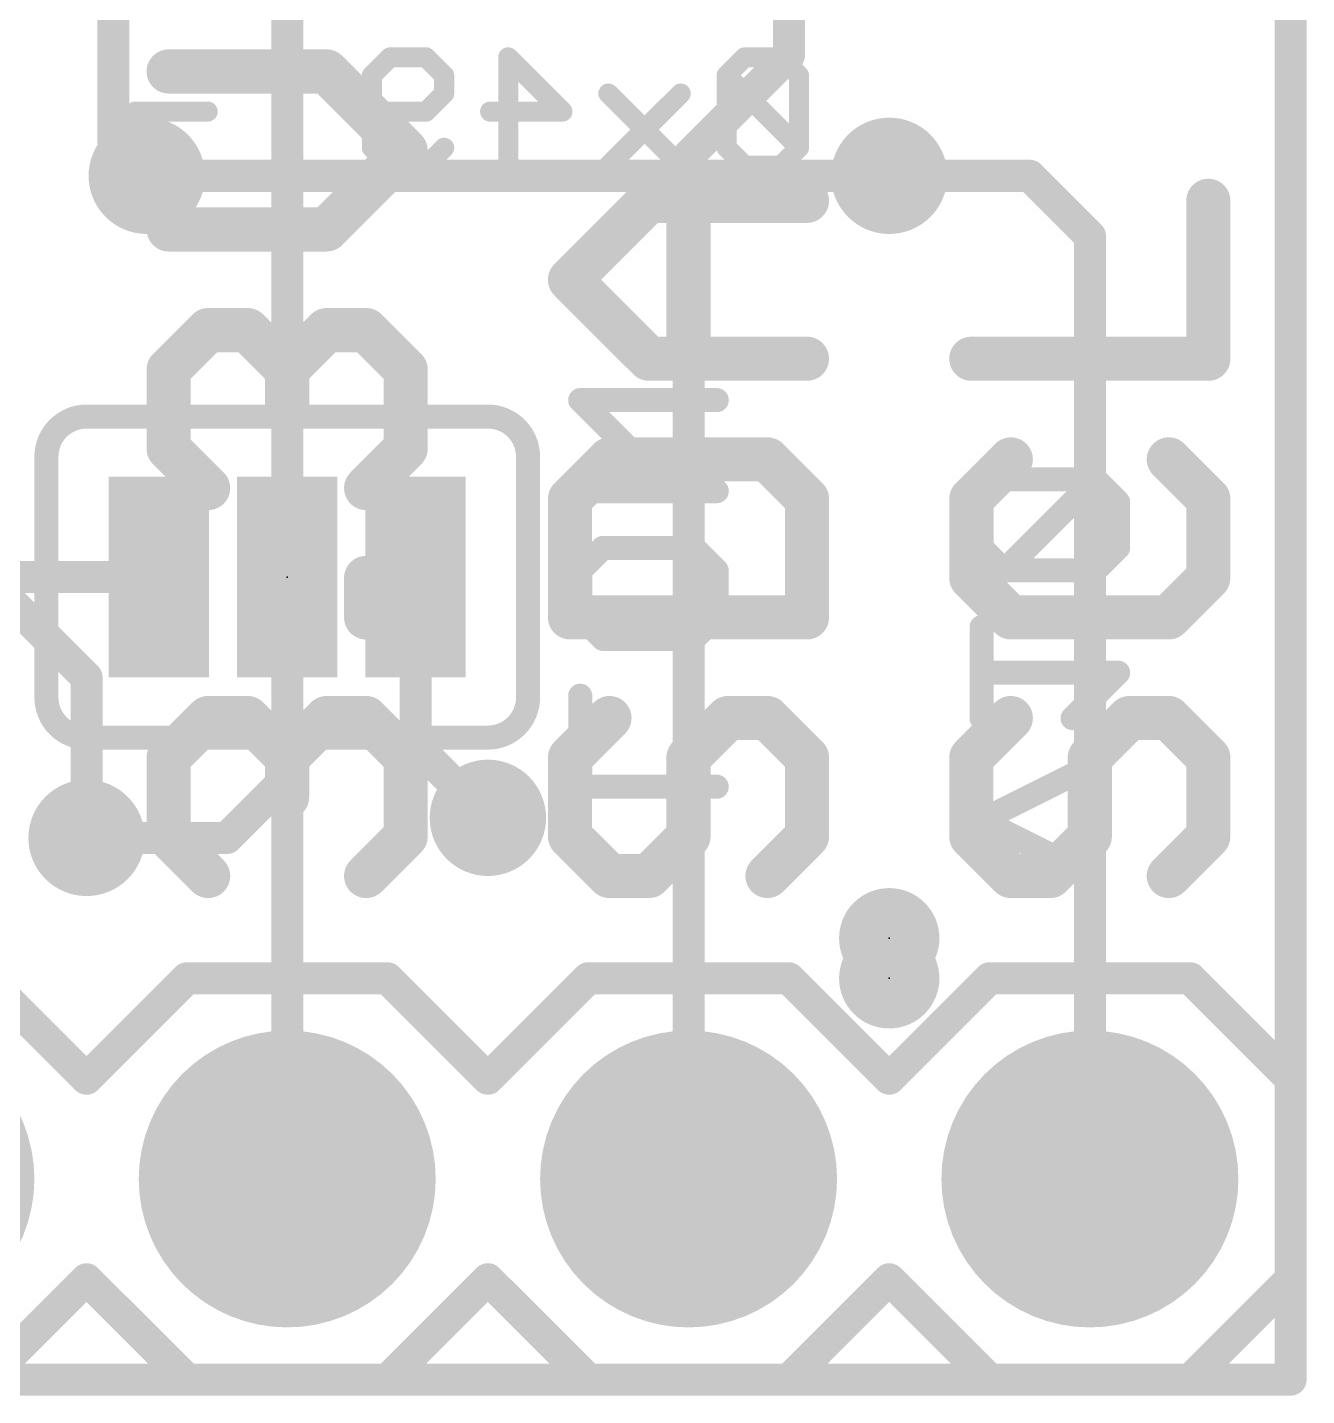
# Model space of a CAD drawing. Extents: x -47 to 60, y -17 to 15.
# Drawn here: x 4.71 to 12.8, y -0.1 to 8.56 of the extents above; entities that cross this region are included whole.
import ezdxf

# ---------------------------------------------------------------- set-up
doc = ezdxf.new("R2010")
doc.units = 0
for name, color, linetype in [('1', 12, 'CONTINUOUS'), ('16', 132, 'CONTINUOUS'), ('17', 110, 'CONTINUOUS'), ('18', 110, 'CONTINUOUS'), ('20', 53, 'CONTINUOUS'), ('21', 41, 'CONTINUOUS'), ('22', 40, 'CONTINUOUS'), ('23', 53, 'CONTINUOUS'), ('24', 53, 'CONTINUOUS'), ('51', 53, 'CONTINUOUS')]:
    doc.layers.add(name, color=color, linetype=linetype)

# ---------------------------------------------------------------- blocks, each defined once
blk = doc.blocks.new('PIE')
at = {"const_width": 0.5}
blk.add_lwpolyline([(0, -0.25, 1), (0, 0.25, 1), (0, -0.25)], format="xyb", dxfattribs=at)
blk = doc.blocks.new('RECT')
blk.add_solid([(-0.5, -0.5), (0.5, -0.5), (-0.5, 0.5), (0.5, 0.5)])
blk = doc.blocks.new('ROUNDP')
at = {"const_width": 0.5}
blk.add_lwpolyline([(0, -0.25, 1), (0, 0.25, 1), (0, -0.25)], format="xyb", dxfattribs=at)
blk = doc.blocks.new('ROUNDV')
at = {"const_width": 0.5}
blk.add_lwpolyline([(0, -0.25, 1), (0, 0.25, 1), (0, -0.25)], format="xyb", dxfattribs=at)

msp = doc.modelspace()

# ---------------------------------------------------------------- linework, layer by layer
at = {"layer": '1', "const_width": 0.2032}
for points in [[(6.35, 1.27), (6.35, 10.922)], [(9.525, 8.382), (9.525, 9.31)], [(5.25, 9.16), (5.25, 7.831)], [(8.89, 7.747), (9.525, 8.382)], [(5.25, 7.831), (5.461, 7.62)], [(8.89, 1.27), (8.89, 7.747)], [(10.16, 7.62), (11.049, 7.62)], [(11.049, 7.62), (11.43, 7.239)], [(11.43, 7.239), (11.43, 1.27)], [(4.445, 5.08), (5.08, 4.445)], [(5.08, 4.445), (5.08, 3.429)]]:
    msp.add_lwpolyline(points, dxfattribs=at)
at = {"layer": '1', "const_width": 0.1016}
for points in [[(9.4742, 8.382, 1), (9.5758, 8.382)], [(9.5609, 8.3461, 1), (9.4891, 8.4179)], [(5.2859, 7.8669, 1), (5.2141, 7.7951)], [(5.1992, 7.831, 1), (5.3008, 7.831)], [(8.9408, 7.747, 1), (8.8392, 7.747)], [(8.8541, 7.7829, 1), (8.9259, 7.7111)], [(10.16, 7.6708, 1), (10.16, 7.5692)], [(11.0849, 7.6559, 1), (11.0131, 7.5841)], [(11.049, 7.5692, 1), (11.049, 7.6708)], [(5.4251, 7.5841, 1), (5.4969, 7.6559)], [(11.4808, 7.239, 1), (11.3792, 7.239)], [(11.3941, 7.2031, 1), (11.4659, 7.2749)], [(5.1308, 4.445, 1), (5.0292, 4.445)], [(5.0441, 4.4091, 1), (5.1159, 4.4809)], [(5.0292, 3.429, 1), (5.1308, 3.429)], [(6.2992, 1.27, 1), (6.4008, 1.27)], [(8.8392, 1.27, 1), (8.9408, 1.27)], [(11.3792, 1.27, 1), (11.4808, 1.27)]]:
    msp.add_lwpolyline(points, format="xyb", dxfattribs=at)
at = {"layer": '16'}
for points, const_width in [([(12.7, 15.24), (12.7, 0)], 0.2032), ([(5.461, 7.62), (10.16, 7.62)], 0.2032), ([(10.8883, 5.6985), (10.7442, 5.5544)], 0.1524), ([(11.4645, 5.6985), (10.8883, 5.6985)], 0.1524), ([(10.8883, 5.1222), (11.4645, 5.6985)], 0.1524), ([(11.6085, 5.5544), (11.4645, 5.6985)], 0.1524), ([(10.7442, 5.5544), (10.7442, 5.2663)], 0.1524), ([(11.6085, 5.2663), (11.6085, 5.5544)], 0.1524), ([(10.7442, 5.2663), (10.8883, 5.1222)], 0.1524), ([(11.4645, 5.1222), (11.6085, 5.2663)], 0.1524), ([(10.8883, 5.1222), (11.4645, 5.1222)], 0.1524), ([(2.667, 5.08), (5.5372, 5.08)], 0.2032), ([(6.35, 3.81), (6.35, 5.08)], 0.2032), ([(7.1628, 5.08), (7.1628, 4.0132)], 0.2032), ([(10.7442, 4.1867), (10.7442, 4.7629)], 0.1524), ([(11.6085, 4.4748), (10.7442, 4.4748)], 0.1524), ([(11.3204, 4.1867), (11.6085, 4.4748)], 0.1524), ([(7.1628, 4.0132), (7.62, 3.556)], 0.2032), ([(5.969, 3.429), (6.35, 3.81)], 0.2032), ([(10.7442, 3.5393), (11.3204, 3.8274)], 0.1524), ([(11.3204, 3.2512), (10.7442, 3.5393)], 0.1524), ([(5.08, 3.429), (5.969, 3.429)], 0.2032), ([(12.7, 0), (0, 0)], 0.2032)]:
    msp.add_lwpolyline(points, dxfattribs=dict(at, const_width=const_width))
for points, const_width in [([(5.461, 7.6708, 1), (5.461, 7.5692)], 0.1016), ([(10.16, 7.5692, 1), (10.16, 7.6708)], 0.1016), ([(10.8883, 5.7366, 1), (10.8883, 5.6604)], 0.0762), ([(10.9152, 5.6715, 1), (10.8613, 5.7254)], 0.0762), ([(11.4914, 5.7254, 1), (11.4375, 5.6715)], 0.0762), ([(11.4914, 5.6715, 1), (11.4375, 5.7254)], 0.0762), ([(11.4645, 5.6604, 1), (11.4645, 5.7366)], 0.0762), ([(10.7823, 5.5544, 1), (10.7061, 5.5544)], 0.0762), ([(11.6466, 5.5544, 1), (11.5704, 5.5544)], 0.0762), ([(10.7173, 5.5813, 1), (10.7711, 5.5275)], 0.0762), ([(11.5816, 5.5275, 1), (11.6355, 5.5813)], 0.0762), ([(10.7061, 5.2663, 1), (10.7823, 5.2663)], 0.0762), ([(10.7711, 5.2932, 1), (10.7173, 5.2394)], 0.0762), ([(11.5704, 5.2663, 1), (11.6466, 5.2663)], 0.0762), ([(11.6355, 5.2394, 1), (11.5816, 5.2932)], 0.0762), ([(10.8883, 5.1603, 1), (10.8883, 5.0841)], 0.0762), ([(11.4645, 5.0841, 1), (11.4645, 5.1603)], 0.0762), ([(5.5372, 5.0292, 1), (5.5372, 5.1308)], 0.1016), ([(6.4008, 5.08, 1), (6.2992, 5.08)], 0.1016), ([(7.2136, 5.08, 1), (7.112, 5.08)], 0.1016), ([(10.8613, 5.1492, 1), (10.9152, 5.0953)], 0.0762), ([(10.8613, 5.0953, 1), (10.9152, 5.1492)], 0.0762), ([(11.4375, 5.1492, 1), (11.4914, 5.0953)], 0.0762), ([(10.7823, 4.7629, 1), (10.7061, 4.7629)], 0.0762), ([(10.7442, 4.5129, 1), (10.7442, 4.4367)], 0.0762), ([(11.6355, 4.4479, 1), (11.5816, 4.5018)], 0.0762), ([(11.6085, 4.4367, 1), (11.6085, 4.5129)], 0.0762), ([(11.2935, 4.2137, 1), (11.3474, 4.1598)], 0.0762), ([(10.7061, 4.1867, 1), (10.7823, 4.1867)], 0.0762), ([(7.1987, 4.0491, 1), (7.1269, 3.9773)], 0.1016), ([(7.112, 4.0132, 1), (7.2136, 4.0132)], 0.1016), ([(6.3859, 3.7741, 1), (6.3141, 3.8459)], 0.1016), ([(11.3375, 3.7933, 1), (11.3034, 3.8615)], 0.0762), ([(6.2992, 3.81, 1), (6.4008, 3.81)], 0.1016), ([(7.5841, 3.5201, 1), (7.6559, 3.5919)], 0.1016), ([(10.7612, 3.5734, 1), (10.7272, 3.5052)], 0.0762), ([(10.7272, 3.5734, 1), (10.7612, 3.5052)], 0.0762), ([(5.08, 3.4798, 1), (5.08, 3.3782)], 0.1016), ([(5.9331, 3.4649, 1), (6.0049, 3.3931)], 0.1016), ([(5.969, 3.3782, 1), (5.969, 3.4798)], 0.1016), ([(11.3034, 3.2171, 1), (11.3375, 3.2853)], 0.0762), ([(12.7, -0.0508, 1), (12.7, 0.0508)], 0.1016), ([(12.6492, 0, 1), (12.7508, 0)], 0.1016)]:
    msp.add_lwpolyline(points, format="xyb", dxfattribs=dict(at, const_width=const_width))
at = {"layer": '20', "const_width": 0.2032}
for points in [[(12.7, 0), (12.7, 15.24)], [(0, 0), (12.7, 0)]]:
    msp.add_lwpolyline(points, dxfattribs=at)
at = {"layer": '20', "const_width": 0.1016}
for points in [[(12.7, -0.0508, 1), (12.7, 0.0508)], [(12.6492, 0, 1), (12.7508, 0)]]:
    msp.add_lwpolyline(points, format="xyb", dxfattribs=at)
at = {"layer": '21'}
for points, const_width in [([(5.5994, 8.3504, 1), (5.5994, 8.2107)], 0.1397), ([(6.6487, 8.3299, 1), (6.5499, 8.2311)], 0.1397), ([(6.5993, 8.2107, 1), (6.5993, 8.3504)], 0.1397), ([(7.0499, 7.7312, 1), (7.1487, 7.8299)], 0.1397), ([(7.1487, 7.7312, 1), (7.0499, 7.8299)], 0.1397), ([(8.6394, 7.5318, 1), (8.6394, 7.3921)], 0.1397), ([(8.6888, 7.4125, 1), (8.59, 7.5113)], 0.1397), ([(8.9592, 7.4619, 1), (8.8195, 7.4619)], 0.1397), ([(9.6393, 7.3921, 1), (9.6393, 7.5318)], 0.1397), ([(12.2492, 7.4619, 1), (12.1095, 7.4619)], 0.1397), ([(5.5994, 7.3504, 1), (5.5994, 7.2107)], 0.1397), ([(6.5499, 7.33, 1), (6.6487, 7.2312)], 0.1397), ([(6.5993, 7.2107, 1), (6.5993, 7.3504)], 0.1397), ([(8.1888, 7.0114, 1), (8.09, 6.9126)], 0.1397), ([(8.09, 7.0114, 1), (8.1888, 6.9126)], 0.1397), ([(5.8494, 6.7132, 1), (5.8494, 6.5735)], 0.1397), ([(5.8988, 6.594, 1), (5.8, 6.6927)], 0.1397), ([(6.1488, 6.6927, 1), (6.05, 6.594)], 0.1397), ([(6.0994, 6.5735, 1), (6.0994, 6.7132)], 0.1397), ([(6.5993, 6.7132, 1), (6.5993, 6.5735)], 0.1397), ([(6.6487, 6.594, 1), (6.5499, 6.6927)], 0.1397), ([(6.8987, 6.6927, 1), (6.7999, 6.594)], 0.1397), ([(6.8493, 6.5735, 1), (6.8493, 6.7132)], 0.1397), ([(8.6394, 6.5319, 1), (8.6394, 6.3922)], 0.1397), ([(9.6393, 6.3922, 1), (9.6393, 6.5319)], 0.1397), ([(10.6794, 6.5319, 1), (10.6794, 6.3922)], 0.1397), ([(12.1793, 6.3922, 1), (12.1793, 6.5319)], 0.1397), ([(5.55, 6.4428, 1), (5.6488, 6.344)], 0.1397), ([(5.6693, 6.3934, 1), (5.5296, 6.3934)], 0.1397), ([(6.4192, 6.3934, 1), (6.2795, 6.3934)], 0.1397), ([(6.3, 6.4428, 1), (6.3988, 6.344)], 0.1397), ([(6.3, 6.344, 1), (6.3988, 6.4428)], 0.1397), ([(7.1692, 6.3934, 1), (7.0295, 6.3934)], 0.1397), ([(7.0499, 6.344, 1), (7.1487, 6.4428)], 0.1397), ([(8.59, 6.4126, 1), (8.6888, 6.5114)], 0.1397), ([(8.8195, 6.462, 1), (8.9592, 6.462)], 0.1397), ([(12.1095, 6.462, 1), (12.2492, 6.462)], 0.1397), ([(6.2795, 6.1434, 1), (6.4192, 6.1434)], 0.1397), ([(5.6488, 5.9428, 1), (5.55, 5.844)], 0.1397), ([(7.1487, 5.844, 1), (7.0499, 5.9428)], 0.1397), ([(5.5296, 5.8934, 1), (5.6693, 5.8934)], 0.1397), ([(7.0295, 5.8934, 1), (7.1692, 5.8934)], 0.1397), ([(8.3894, 5.8946, 1), (8.3894, 5.7549)], 0.1397), ([(8.4388, 5.7754, 1), (8.34, 5.8742)], 0.1397), ([(9.4387, 5.8742, 1), (9.3399, 5.7754)], 0.1397), ([(9.3893, 5.7549, 1), (9.3893, 5.8946)], 0.1397), ([(10.9788, 5.7754, 1), (10.88, 5.8742)], 0.1397), ([(11.9787, 5.8742, 1), (11.8799, 5.7754)], 0.1397), ([(5.8, 5.594, 1), (5.8988, 5.6928)], 0.1397), ([(6.7999, 5.6928, 1), (6.8987, 5.594)], 0.1397), ([(8.2093, 5.5748, 1), (8.0696, 5.5748)], 0.1397), ([(8.09, 5.6242, 1), (8.1888, 5.5254)], 0.1397), ([(9.7092, 5.5748, 1), (9.5694, 5.5748)], 0.1397), ([(9.5899, 5.5254, 1), (9.6887, 5.6242)], 0.1397), ([(10.7493, 5.5748, 1), (10.6096, 5.5748)], 0.1397), ([(10.63, 5.6242, 1), (10.7288, 5.5254)], 0.1397), ([(12.2492, 5.5748, 1), (12.1095, 5.5748)], 0.1397), ([(12.1299, 5.5254, 1), (12.2287, 5.6242)], 0.1397), ([(6.8493, 5.1447, 1), (6.8493, 5.005)], 0.1397), ([(6.9192, 5.0748, 1), (6.7795, 5.0748)], 0.1397), ([(7.1692, 5.0748, 1), (7.0295, 5.0748)], 0.1397), ([(7.0993, 5.005, 1), (7.0993, 5.1447)], 0.1397), ([(10.7288, 5.1242, 1), (10.63, 5.0254)], 0.1397), ([(12.2287, 5.0254, 1), (12.1299, 5.1242)], 0.1397), ([(10.6096, 5.0748, 1), (10.7493, 5.0748)], 0.1397), ([(12.1095, 5.0748, 1), (12.2492, 5.0748)], 0.1397), ([(6.8493, 4.8947, 1), (6.8493, 4.755)], 0.1397), ([(7.0993, 4.755, 1), (7.0993, 4.8947)], 0.1397), ([(8.1394, 4.8947, 1), (8.1394, 4.755)], 0.1397), ([(9.6393, 4.755, 1), (9.6393, 4.8947)], 0.1397), ([(10.9294, 4.8947, 1), (10.9294, 4.755)], 0.1397), ([(10.88, 4.7755, 1), (10.9788, 4.8742)], 0.1397), ([(11.8799, 4.8742, 1), (11.9787, 4.7755)], 0.1397), ([(11.9293, 4.755, 1), (11.9293, 4.8947)], 0.1397), ([(6.7795, 4.8249, 1), (6.9192, 4.8249)], 0.1397), ([(7.0295, 4.8249, 1), (7.1692, 4.8249)], 0.1397), ([(8.0696, 4.8249, 1), (8.2093, 4.8249)], 0.1397), ([(9.5694, 4.8249, 1), (9.7092, 4.8249)], 0.1397), ([(5.8494, 4.2575, 1), (5.8494, 4.1178)], 0.1397), ([(5.8988, 4.1382, 1), (5.8, 4.237)], 0.1397), ([(6.1488, 4.237, 1), (6.05, 4.1382)], 0.1397), ([(6.0994, 4.1178, 1), (6.0994, 4.2575)], 0.1397), ([(6.5993, 4.2575, 1), (6.5993, 4.1178)], 0.1397), ([(6.6487, 4.1382, 1), (6.5499, 4.237)], 0.1397), ([(6.8987, 4.237, 1), (6.7999, 4.1382)], 0.1397), ([(6.8493, 4.1178, 1), (6.8493, 4.2575)], 0.1397), ([(8.4388, 4.1382, 1), (8.34, 4.237)], 0.1397), ([(9.1393, 4.2575, 1), (9.1393, 4.1178)], 0.1397), ([(9.1887, 4.1382, 1), (9.0899, 4.237)], 0.1397), ([(9.4387, 4.237, 1), (9.3399, 4.1382)], 0.1397), ([(9.3893, 4.1178, 1), (9.3893, 4.2575)], 0.1397), ([(10.9788, 4.1382, 1), (10.88, 4.237)], 0.1397), ([(11.6793, 4.2575, 1), (11.6793, 4.1178)], 0.1397), ([(11.7287, 4.1382, 1), (11.6299, 4.237)], 0.1397), ([(11.9787, 4.237, 1), (11.8799, 4.1382)], 0.1397), ([(11.9293, 4.1178, 1), (11.9293, 4.2575)], 0.1397), ([(5.6693, 3.9376, 1), (5.5296, 3.9376)], 0.1397), ([(6.4192, 3.9376, 1), (6.2795, 3.9376)], 0.1397), ([(7.1692, 3.9376, 1), (7.0295, 3.9376)], 0.1397), ([(8.2093, 3.9376, 1), (8.0696, 3.9376)], 0.1397), ([(8.9592, 3.9376, 1), (8.8195, 3.9376)], 0.1397), ([(9.7092, 3.9376, 1), (9.5694, 3.9376)], 0.1397), ([(10.7493, 3.9376, 1), (10.6096, 3.9376)], 0.1397), ([(11.4992, 3.9376, 1), (11.3595, 3.9376)], 0.1397), ([(12.2492, 3.9376, 1), (12.1095, 3.9376)], 0.1397), ([(5.55, 3.987, 1), (5.6488, 3.8882)], 0.1397), ([(6.3, 3.987, 1), (6.3988, 3.8882)], 0.1397), ([(6.3, 3.8882, 1), (6.3988, 3.987)], 0.1397), ([(7.0499, 3.8882, 1), (7.1487, 3.987)], 0.1397), ([(8.09, 3.987, 1), (8.1888, 3.8882)], 0.1397), ([(8.84, 3.987, 1), (8.9388, 3.8882)], 0.1397), ([(9.5899, 3.8882, 1), (9.6887, 3.987)], 0.1397), ([(10.63, 3.987, 1), (10.7288, 3.8882)], 0.1397), ([(11.38, 3.987, 1), (11.4788, 3.8882)], 0.1397), ([(12.1299, 3.8882, 1), (12.2287, 3.987)], 0.1397), ([(6.2795, 3.6877, 1), (6.4192, 3.6877)], 0.1397), ([(5.6488, 3.4871, 1), (5.55, 3.3883)], 0.1397), ([(7.1487, 3.3883, 1), (7.0499, 3.4871)], 0.1397), ([(8.1888, 3.4871, 1), (8.09, 3.3883)], 0.1397), ([(8.9388, 3.3883, 1), (8.84, 3.4871)], 0.1397), ([(9.6887, 3.3883, 1), (9.5899, 3.4871)], 0.1397), ([(10.7288, 3.4871, 1), (10.63, 3.3883)], 0.1397), ([(11.4788, 3.3883, 1), (11.38, 3.4871)], 0.1397), ([(12.2287, 3.3883, 1), (12.1299, 3.4871)], 0.1397), ([(5.5296, 3.4377, 1), (5.6693, 3.4377)], 0.1397), ([(7.0295, 3.4377, 1), (7.1692, 3.4377)], 0.1397), ([(8.0696, 3.4377, 1), (8.2093, 3.4377)], 0.1397), ([(8.8195, 3.4377, 1), (8.9592, 3.4377)], 0.1397), ([(9.5694, 3.4377, 1), (9.7092, 3.4377)], 0.1397), ([(10.6096, 3.4377, 1), (10.7493, 3.4377)], 0.1397), ([(11.3595, 3.4377, 1), (11.4992, 3.4377)], 0.1397), ([(12.1095, 3.4377, 1), (12.2492, 3.4377)], 0.1397), ([(5.8, 3.1383, 1), (5.8988, 3.2371)], 0.1397), ([(6.7999, 3.2371, 1), (6.8987, 3.1383)], 0.1397), ([(8.3894, 3.2576, 1), (8.3894, 3.1178)], 0.1397), ([(8.34, 3.1383, 1), (8.4388, 3.2371)], 0.1397), ([(8.59, 3.2371, 1), (8.6888, 3.1383)], 0.1397), ([(8.6394, 3.1178, 1), (8.6394, 3.2576)], 0.1397), ([(9.3399, 3.2371, 1), (9.4387, 3.1383)], 0.1397), ([(10.9294, 3.2576, 1), (10.9294, 3.1178)], 0.1397), ([(10.88, 3.1383, 1), (10.9788, 3.2371)], 0.1397), ([(11.13, 3.2371, 1), (11.2288, 3.1383)], 0.1397), ([(11.1794, 3.1178, 1), (11.1794, 3.2576)], 0.1397), ([(11.8799, 3.2371, 1), (11.9787, 3.1383)], 0.1397), ([(5.715, 2.5908, 1), (5.715, 2.4892)], 0.1016), ([(5.7509, 2.5041, 1), (5.6791, 2.5759)], 0.1016), ([(7.0209, 2.5759, 1), (6.9491, 2.5041)], 0.1016), ([(6.985, 2.4892, 1), (6.985, 2.5908)], 0.1016), ([(8.255, 2.5908, 1), (8.255, 2.4892)], 0.1016), ([(8.2909, 2.5041, 1), (8.2191, 2.5759)], 0.1016), ([(9.5609, 2.5759, 1), (9.4891, 2.5041)], 0.1016), ([(9.525, 2.4892, 1), (9.525, 2.5908)], 0.1016), ([(10.795, 2.5908, 1), (10.795, 2.4892)], 0.1016), ([(10.8309, 2.5041, 1), (10.7591, 2.5759)], 0.1016), ([(12.1009, 2.5759, 1), (12.0291, 2.5041)], 0.1016), ([(12.065, 2.4892, 1), (12.065, 2.5908)], 0.1016), ([(12.7508, 1.905, 1), (12.6492, 1.905)], 0.1016), ([(5.0441, 1.9409, 1), (5.1159, 1.8691)], 0.1016), ([(5.0441, 1.8691, 1), (5.1159, 1.9409)], 0.1016), ([(7.5841, 1.9409, 1), (7.6559, 1.8691)], 0.1016), ([(7.5841, 1.8691, 1), (7.6559, 1.9409)], 0.1016), ([(10.1241, 1.9409, 1), (10.1959, 1.8691)], 0.1016), ([(10.1241, 1.8691, 1), (10.1959, 1.9409)], 0.1016), ([(12.6641, 1.8691, 1), (12.7359, 1.9409)], 0.1016), ([(5.1159, 0.6709, 1), (5.0441, 0.5991)], 0.1016), ([(5.1159, 0.5991, 1), (5.0441, 0.6709)], 0.1016), ([(7.6559, 0.6709, 1), (7.5841, 0.5991)], 0.1016), ([(7.6559, 0.5991, 1), (7.5841, 0.6709)], 0.1016), ([(10.1959, 0.6709, 1), (10.1241, 0.5991)], 0.1016), ([(10.1959, 0.5991, 1), (10.1241, 0.6709)], 0.1016), ([(12.7359, 0.5991, 1), (12.6641, 0.6709)], 0.1016), ([(12.6492, 0.635, 1), (12.7508, 0.635)], 0.1016), ([(5.715, 0.0508, 1), (5.715, -0.0508)], 0.1016), ([(5.6791, -0.0359, 1), (5.7509, 0.0359)], 0.1016), ([(6.9491, 0.0359, 1), (7.0209, -0.0359)], 0.1016), ([(6.985, -0.0508, 1), (6.985, 0.0508)], 0.1016), ([(8.255, 0.0508, 1), (8.255, -0.0508)], 0.1016), ([(8.2191, -0.0359, 1), (8.2909, 0.0359)], 0.1016), ([(9.4891, 0.0359, 1), (9.5609, -0.0359)], 0.1016), ([(9.525, -0.0508, 1), (9.525, 0.0508)], 0.1016), ([(10.795, 0.0508, 1), (10.795, -0.0508)], 0.1016), ([(10.7591, -0.0359, 1), (10.8309, 0.0359)], 0.1016), ([(12.0291, 0.0359, 1), (12.1009, -0.0359)], 0.1016), ([(12.065, -0.0508, 1), (12.065, 0.0508)], 0.1016)]:
    msp.add_lwpolyline(points, format="xyb", dxfattribs=dict(at, const_width=const_width))
for points, const_width in [([(6.5993, 8.2805), (5.5994, 8.2805)], 0.2794), ([(7.0993, 7.7806), (6.5993, 8.2805)], 0.2794), ([(6.5993, 7.2806), (7.0993, 7.7806)], 0.2794), ([(8.1394, 6.962), (8.6394, 7.4619)], 0.2794), ([(8.6394, 7.4619), (9.6393, 7.4619)], 0.2794), ([(8.8894, 6.462), (8.8894, 7.4619)], 0.2794), ([(12.1793, 6.462), (12.1793, 7.4619)], 0.2794), ([(5.5994, 7.2806), (6.5993, 7.2806)], 0.2794), ([(8.6394, 6.462), (8.1394, 6.962)], 0.2794), ([(5.5994, 6.3934), (5.8494, 6.6434)], 0.2794), ([(5.8494, 6.6434), (6.0994, 6.6434)], 0.2794), ([(6.0994, 6.6434), (6.3494, 6.3934)], 0.2794), ([(6.3494, 6.3934), (6.5993, 6.6434)], 0.2794), ([(6.5993, 6.6434), (6.8493, 6.6434)], 0.2794), ([(6.8493, 6.6434), (7.0993, 6.3934)], 0.2794), ([(9.6393, 6.462), (8.6394, 6.462)], 0.2794), ([(10.6794, 6.462), (12.1793, 6.462)], 0.2794), ([(5.5994, 5.8934), (5.5994, 6.3934)], 0.2794), ([(6.3494, 6.3934), (6.3494, 6.1434)], 0.2794), ([(7.0993, 6.3934), (7.0993, 5.8934)], 0.2794), ([(5.8494, 5.6434), (5.5994, 5.8934)], 0.2794), ([(7.0993, 5.8934), (6.8493, 5.6434)], 0.2794), ([(8.3894, 5.8248), (8.1394, 5.5748)], 0.2794), ([(9.3893, 5.8248), (8.3894, 5.8248)], 0.2794), ([(9.6393, 5.5748), (9.3893, 5.8248)], 0.2794), ([(10.9294, 5.8248), (10.6794, 5.5748)], 0.2794), ([(12.1793, 5.5748), (11.9293, 5.8248)], 0.2794), ([(8.1394, 5.5748), (8.1394, 4.8249)], 0.2794), ([(9.6393, 4.8249), (9.6393, 5.5748)], 0.2794), ([(10.6794, 5.5748), (10.6794, 5.0748)], 0.2794), ([(12.1793, 5.0748), (12.1793, 5.5748)], 0.2794), ([(6.8493, 4.8249), (6.8493, 5.0748)], 0.2794), ([(6.8493, 5.0748), (7.0993, 5.0748)], 0.2794), ([(7.0993, 5.0748), (7.0993, 4.8249)], 0.2794), ([(10.6794, 5.0748), (10.9294, 4.8249)], 0.2794), ([(11.9293, 4.8249), (12.1793, 5.0748)], 0.2794), ([(7.0993, 4.8249), (6.8493, 4.8249)], 0.2794), ([(8.1394, 4.8249), (9.6393, 4.8249)], 0.2794), ([(10.9294, 4.8249), (11.9293, 4.8249)], 0.2794), ([(5.5994, 3.9376), (5.8494, 4.1876)], 0.2794), ([(5.8494, 4.1876), (6.0994, 4.1876)], 0.2794), ([(6.0994, 4.1876), (6.3494, 3.9376)], 0.2794), ([(6.3494, 3.9376), (6.5993, 4.1876)], 0.2794), ([(6.5993, 4.1876), (6.8493, 4.1876)], 0.2794), ([(6.8493, 4.1876), (7.0993, 3.9376)], 0.2794), ([(8.3894, 4.1876), (8.1394, 3.9376)], 0.2794), ([(8.8894, 3.9376), (9.1393, 4.1876)], 0.2794), ([(9.1393, 4.1876), (9.3893, 4.1876)], 0.2794), ([(9.3893, 4.1876), (9.6393, 3.9376)], 0.2794), ([(10.9294, 4.1876), (10.6794, 3.9376)], 0.2794), ([(11.4294, 3.9376), (11.6793, 4.1876)], 0.2794), ([(11.6793, 4.1876), (11.9293, 4.1876)], 0.2794), ([(11.9293, 4.1876), (12.1793, 3.9376)], 0.2794), ([(5.5994, 3.4377), (5.5994, 3.9376)], 0.2794), ([(6.3494, 3.9376), (6.3494, 3.6877)], 0.2794), ([(7.0993, 3.9376), (7.0993, 3.4377)], 0.2794), ([(8.1394, 3.9376), (8.1394, 3.4377)], 0.2794), ([(8.8894, 3.4377), (8.8894, 3.9376)], 0.2794), ([(9.6393, 3.9376), (9.6393, 3.4377)], 0.2794), ([(10.6794, 3.9376), (10.6794, 3.4377)], 0.2794), ([(11.4294, 3.4377), (11.4294, 3.9376)], 0.2794), ([(12.1793, 3.9376), (12.1793, 3.4377)], 0.2794), ([(5.8494, 3.1877), (5.5994, 3.4377)], 0.2794), ([(7.0993, 3.4377), (6.8493, 3.1877)], 0.2794), ([(8.1394, 3.4377), (8.3894, 3.1877)], 0.2794), ([(8.6394, 3.1877), (8.8894, 3.4377)], 0.2794), ([(9.6393, 3.4377), (9.3893, 3.1877)], 0.2794), ([(10.6794, 3.4377), (10.9294, 3.1877)], 0.2794), ([(11.1794, 3.1877), (11.4294, 3.4377)], 0.2794), ([(12.1793, 3.4377), (11.9293, 3.1877)], 0.2794), ([(8.3894, 3.1877), (8.6394, 3.1877)], 0.2794), ([(10.9294, 3.1877), (11.1794, 3.1877)], 0.2794), ([(4.445, 2.54), (5.08, 1.905)], 0.2032), ([(5.08, 1.905), (5.715, 2.54)], 0.2032), ([(5.715, 2.54), (6.985, 2.54)], 0.2032), ([(6.985, 2.54), (7.62, 1.905)], 0.2032), ([(7.62, 1.905), (8.255, 2.54)], 0.2032), ([(8.255, 2.54), (9.525, 2.54)], 0.2032), ([(9.525, 2.54), (10.16, 1.905)], 0.2032), ([(10.795, 2.54), (10.16, 1.905)], 0.2032), ([(10.795, 2.54), (12.065, 2.54)], 0.2032), ([(12.065, 2.54), (12.7, 1.905)], 0.2032), ([(12.7, 1.905), (12.7, 0.635)], 0.2032), ([(5.08, 0.635), (4.445, 0)], 0.2032), ([(5.715, 0), (5.08, 0.635)], 0.2032), ([(7.62, 0.635), (6.985, 0)], 0.2032), ([(8.255, 0), (7.62, 0.635)], 0.2032), ([(10.16, 0.635), (9.525, 0)], 0.2032), ([(10.16, 0.635), (10.795, 0)], 0.2032), ([(12.7, 0.635), (12.065, 0)], 0.2032), ([(6.985, 0), (5.715, 0)], 0.2032), ([(9.525, 0), (8.255, 0)], 0.2032), ([(12.065, 0), (10.795, 0)], 0.2032)]:
    msp.add_lwpolyline(points, dxfattribs=dict(at, const_width=const_width))
at = {"layer": '22'}
for points, const_width in [([(6.8857, 8.2555), (7.0001, 8.3699)], 0.127), ([(7.0001, 8.3699), (7.2289, 8.3699)], 0.127), ([(7.2289, 8.3699), (7.3433, 8.2555)], 0.127), ([(7.7485, 7.6835), (7.7485, 8.3699)], 0.127), ([(7.7485, 8.3699), (8.0917, 8.0267)], 0.127), ([(9.2453, 8.3699), (9.1309, 8.2555)], 0.127), ([(9.4741, 8.3699), (9.2453, 8.3699)], 0.127), ([(9.5885, 8.2555), (9.4741, 8.3699)], 0.127), ([(6.8857, 7.7979), (6.8857, 8.2555)], 0.127), ([(7.3433, 8.2555), (7.3433, 8.1411)], 0.127), ([(9.1309, 8.2555), (9.1309, 7.7979)], 0.127), ([(9.5885, 7.7979), (9.1309, 8.2555)], 0.127), ([(9.5885, 7.7979), (9.5885, 8.2555)], 0.127), ([(7.3433, 8.1411), (7.2289, 8.0267)], 0.127), ([(8.8401, 8.1411), (8.3825, 7.6835)], 0.127), ([(8.8401, 7.6835), (8.3825, 8.1411)], 0.127), ([(5.8464, 8.0267), (5.3888, 8.0267)], 0.127), ([(7.2289, 8.0267), (6.8857, 8.0267)], 0.127), ([(8.0917, 8.0267), (7.6341, 8.0267)], 0.127), ([(7.0001, 7.6835), (6.8857, 7.7979)], 0.127), ([(7.3433, 7.7979), (7.2289, 7.6835)], 0.127), ([(9.1309, 7.7979), (9.2453, 7.6835)], 0.127), ([(9.4741, 7.6835), (9.5885, 7.7979)], 0.127), ([(7.2289, 7.6835), (7.0001, 7.6835)], 0.127), ([(9.2453, 7.6835), (9.4741, 7.6835)], 0.127), ([(8.4923, 5.9121), (8.2042, 6.2002)], 0.1524), ([(8.2042, 6.2002), (9.0685, 6.2002)], 0.1524), ([(7.62, 6.096), (5.08, 6.096)], 0.1524), ([(8.2042, 5.624), (8.4923, 5.9121)], 0.1524), ([(4.826, 4.318), (4.826, 5.842)], 0.1524), ([(7.874, 4.318), (7.874, 5.842)], 0.1524), ([(9.0685, 5.624), (8.2042, 5.624)], 0.1524), ([(8.2042, 5.1206), (8.3483, 5.2647)], 0.1524), ([(8.3483, 5.2647), (8.9245, 5.2647)], 0.1524), ([(8.9245, 5.2647), (9.0685, 5.1206)], 0.1524), ([(8.2042, 4.8325), (8.2042, 5.1206)], 0.1524), ([(9.0685, 5.1206), (9.0685, 4.8325)], 0.1524), ([(8.3483, 4.6884), (8.2042, 4.8325)], 0.1524), ([(9.0685, 4.8325), (8.9245, 4.6884)], 0.1524), ([(8.9245, 4.6884), (8.3483, 4.6884)], 0.1524), ([(8.2042, 3.7529), (8.2042, 4.3291)], 0.1524), ([(5.08, 4.064), (7.62, 4.064)], 0.1524), ([(9.0685, 3.7529), (8.2042, 3.7529)], 0.1524)]:
    msp.add_lwpolyline(points, dxfattribs=dict(at, const_width=const_width))
for points, const_width in [([(7.0001, 8.4016, 1), (7.0001, 8.3381)], 0.0635), ([(7.0225, 8.3474, 1), (6.9776, 8.3923)], 0.0635), ([(7.2513, 8.3923, 1), (7.2064, 8.3474)], 0.0635), ([(7.2289, 8.3381, 1), (7.2289, 8.4016)], 0.0635), ([(7.7802, 8.3699, 1), (7.7167, 8.3699)], 0.0635), ([(7.7709, 8.3923, 1), (7.726, 8.3474)], 0.0635), ([(9.2453, 8.4016, 1), (9.2453, 8.3381)], 0.0635), ([(9.2678, 8.3474, 1), (9.2229, 8.3923)], 0.0635), ([(9.4966, 8.3923, 1), (9.4517, 8.3474)], 0.0635), ([(9.4741, 8.3381, 1), (9.4741, 8.4016)], 0.0635), ([(6.9174, 8.2555, 1), (6.8539, 8.2555)], 0.0635), ([(7.375, 8.2555, 1), (7.3115, 8.2555)], 0.0635), ([(9.1627, 8.2555, 1), (9.0992, 8.2555)], 0.0635), ([(9.1534, 8.2779, 1), (9.1085, 8.233)], 0.0635), ([(9.6203, 8.2555, 1), (9.5567, 8.2555)], 0.0635), ([(6.8632, 8.2779, 1), (6.9081, 8.233)], 0.0635), ([(7.3208, 8.233, 1), (7.3657, 8.2779)], 0.0635), ([(9.1085, 8.2779, 1), (9.1534, 8.233)], 0.0635), ([(9.566, 8.233, 1), (9.611, 8.2779)], 0.0635), ([(7.3115, 8.1411, 1), (7.375, 8.1411)], 0.0635), ([(7.3657, 8.1186, 1), (7.3208, 8.1635)], 0.0635), ([(8.4049, 8.1635, 1), (8.36, 8.1186)], 0.0635), ([(8.8625, 8.1186, 1), (8.8176, 8.1635)], 0.0635), ([(5.3888, 8.0584, 1), (5.3888, 7.9949)], 0.0635), ([(5.8464, 7.9949, 1), (5.8464, 8.0584)], 0.0635), ([(6.8857, 8.0584, 1), (6.8857, 7.9949)], 0.0635), ([(7.2064, 8.0491, 1), (7.2513, 8.0042)], 0.0635), ([(7.2289, 7.9949, 1), (7.2289, 8.0584)], 0.0635), ([(7.6341, 8.0584, 1), (7.6341, 7.9949)], 0.0635), ([(8.0692, 8.0042, 1), (8.1141, 8.0491)], 0.0635), ([(8.0917, 7.9949, 1), (8.0917, 8.0584)], 0.0635), ([(6.9081, 7.8203, 1), (6.8632, 7.7754)], 0.0635), ([(6.8539, 7.7979, 1), (6.9174, 7.7979)], 0.0635), ([(7.3657, 7.7754, 1), (7.3208, 7.8203)], 0.0635), ([(9.0992, 7.7979, 1), (9.1627, 7.7979)], 0.0635), ([(9.1534, 7.8203, 1), (9.1085, 7.7754)], 0.0635), ([(9.5567, 7.7979, 1), (9.6203, 7.7979)], 0.0635), ([(9.611, 7.7754, 1), (9.566, 7.8203)], 0.0635), ([(9.566, 7.7754, 1), (9.611, 7.8203)], 0.0635), ([(7.0001, 7.7153, 1), (7.0001, 7.6518)], 0.0635), ([(6.9776, 7.661, 1), (7.0225, 7.706)], 0.0635), ([(7.2064, 7.706, 1), (7.2513, 7.661)], 0.0635), ([(7.2289, 7.6518, 1), (7.2289, 7.7153)], 0.0635), ([(7.7167, 7.6835, 1), (7.7802, 7.6835)], 0.0635), ([(8.36, 7.706, 1), (8.4049, 7.661)], 0.0635), ([(8.8176, 7.661, 1), (8.8625, 7.706)], 0.0635), ([(9.2453, 7.7153, 1), (9.2453, 7.6518)], 0.0635), ([(9.2229, 7.661, 1), (9.2678, 7.706)], 0.0635), ([(9.4517, 7.706, 1), (9.4966, 7.661)], 0.0635), ([(9.4741, 7.6518, 1), (9.4741, 7.7153)], 0.0635), ([(8.2042, 6.2383, 1), (8.2042, 6.1621)], 0.0762), ([(8.2311, 6.2271, 1), (8.1773, 6.1732)], 0.0762), ([(9.0685, 6.1621, 1), (9.0685, 6.2383)], 0.0762), ([(5.08, 6.096, 0.4142), (4.826, 5.842)], 0.1524), ([(5.08, 6.1341, 1), (5.08, 6.0579)], 0.0762), ([(5.08, 6.0579, 1), (5.08, 6.1341)], 0.0762), ([(7.874, 5.842, 0.4142), (7.62, 6.096)], 0.1524), ([(7.62, 6.1341, 1), (7.62, 6.0579)], 0.0762), ([(7.62, 6.0579, 1), (7.62, 6.1341)], 0.0762), ([(8.5193, 5.8851, 1), (8.4654, 5.939)], 0.0762), ([(8.4654, 5.8851, 1), (8.5193, 5.939)], 0.0762), ([(4.8641, 5.842, 1), (4.7879, 5.842)], 0.0762), ([(7.9121, 5.842, 1), (7.8359, 5.842)], 0.0762), ([(4.7879, 5.842, 1), (4.8641, 5.842)], 0.0762), ([(7.8359, 5.842, 1), (7.9121, 5.842)], 0.0762), ([(8.2042, 5.6621, 1), (8.2042, 5.5859)], 0.0762), ([(8.1773, 5.6509, 1), (8.2311, 5.597)], 0.0762), ([(9.0685, 5.5859, 1), (9.0685, 5.6621)], 0.0762), ([(8.3483, 5.3028, 1), (8.3483, 5.2266)], 0.0762), ([(8.3752, 5.2377, 1), (8.3213, 5.2916)], 0.0762), ([(8.9514, 5.2916, 1), (8.8975, 5.2377)], 0.0762), ([(8.9245, 5.2266, 1), (8.9245, 5.3028)], 0.0762), ([(8.2423, 5.1206, 1), (8.1661, 5.1206)], 0.0762), ([(8.1773, 5.1476, 1), (8.2311, 5.0937)], 0.0762), ([(9.1066, 5.1206, 1), (9.0304, 5.1206)], 0.0762), ([(9.0416, 5.0937, 1), (9.0955, 5.1476)], 0.0762), ([(8.1661, 4.8325, 1), (8.2423, 4.8325)], 0.0762), ([(8.2311, 4.8594, 1), (8.1773, 4.8056)], 0.0762), ([(9.0304, 4.8325, 1), (9.1066, 4.8325)], 0.0762), ([(9.0955, 4.8056, 1), (9.0416, 4.8594)], 0.0762), ([(8.3483, 4.7265, 1), (8.3483, 4.6503)], 0.0762), ([(8.9245, 4.6503, 1), (8.9245, 4.7265)], 0.0762), ([(8.3213, 4.6615, 1), (8.3752, 4.7154)], 0.0762), ([(8.8975, 4.7154, 1), (8.9514, 4.6615)], 0.0762), ([(4.826, 4.318, 0.4142), (5.08, 4.064)], 0.1524), ([(4.8641, 4.318, 1), (4.7879, 4.318)], 0.0762), ([(4.7879, 4.318, 1), (4.8641, 4.318)], 0.0762), ([(7.62, 4.064, 0.4142), (7.874, 4.318)], 0.1524), ([(7.9121, 4.318, 1), (7.8359, 4.318)], 0.0762), ([(7.8359, 4.318, 1), (7.9121, 4.318)], 0.0762), ([(8.2423, 4.3291, 1), (8.1661, 4.3291)], 0.0762), ([(5.08, 4.1021, 1), (5.08, 4.0259)], 0.0762), ([(5.08, 4.0259, 1), (5.08, 4.1021)], 0.0762), ([(7.62, 4.1021, 1), (7.62, 4.0259)], 0.0762), ([(7.62, 4.0259, 1), (7.62, 4.1021)], 0.0762), ([(8.2042, 3.791, 1), (8.2042, 3.7148)], 0.0762), ([(9.0685, 3.7148, 1), (9.0685, 3.791)], 0.0762), ([(8.1661, 3.7529, 1), (8.2423, 3.7529)], 0.0762)]:
    msp.add_lwpolyline(points, format="xyb", dxfattribs=dict(at, const_width=const_width))
at = {"layer": '23'}
msp.add_point((10.16, 2.794), dxfattribs=at)
at = {"layer": '24'}
for p in [(6.35, 5.08), (10.16, 2.54)]:
    msp.add_point(p, dxfattribs=at)

# ---------------------------------------------------------------- block references
at = {"layer": '1', "xscale": 0.635, "yscale": 0.635}
msp.add_blockref('PIE', (10.16, 2.794), dxfattribs=at)
at = {"layer": '16', "xscale": 0.635, "yscale": 1.27, "rotation": 180}
for p in [(5.5372, 5.08), (6.35, 5.08), (7.1628, 5.08)]:
    msp.add_blockref('RECT', p, dxfattribs=at)
at = {"layer": '16', "xscale": 0.635, "yscale": 0.635}
msp.add_blockref('PIE', (10.16, 2.54), dxfattribs=at)
at = {"layer": '17', "xscale": 1.8796, "yscale": 1.8796, "rotation": 90}
for p in [(3.81, 1.27), (3.81, 1.27), (6.35, 1.27), (6.35, 1.27), (8.89, 1.27), (8.89, 1.27), (11.43, 1.27), (11.43, 1.27)]:
    msp.add_blockref('ROUNDP', p, dxfattribs=at)
at = {"layer": '18', "xscale": 0.7366, "yscale": 0.7366}
for p in [(5.461, 7.62), (5.461, 7.62), (10.16, 7.62), (10.16, 7.62), (7.62, 3.556), (7.62, 3.556), (5.08, 3.429), (5.08, 3.429)]:
    msp.add_blockref('ROUNDV', p, dxfattribs=at)
at = {"layer": '51', "xscale": 0.508, "yscale": 0.508}
for p in [(6.35, 1.27), (8.89, 1.27), (11.43, 1.27)]:
    msp.add_blockref('RECT', p, dxfattribs=at)

doc.saveas('drawing.dxf')
